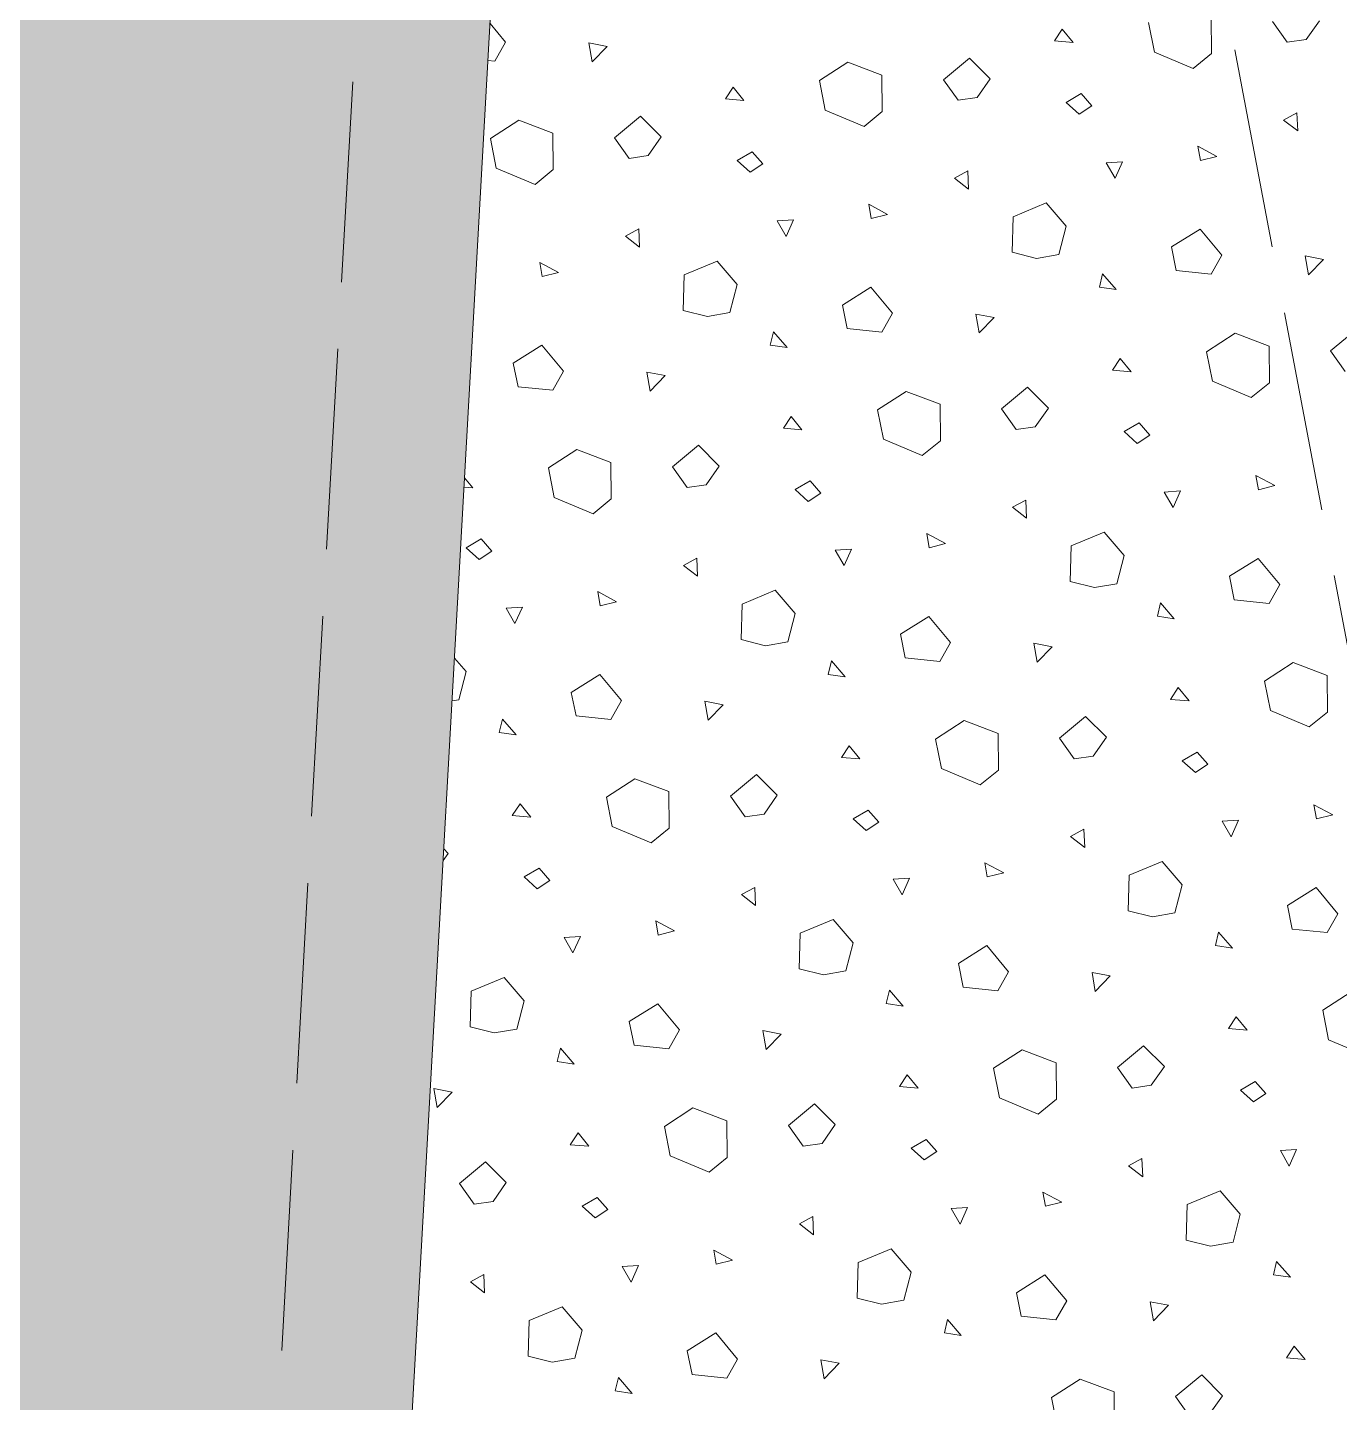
# Model space of a CAD drawing. Header units: metres. Extents: x -19025 to 34897, y -14024 to 26069.
# Drawn here: x -12584 to -12094, y 15552 to 16066 of the extents above; entities that cross this region are included whole.
import ezdxf

# ---------------------------------------------------------------- set-up
doc = ezdxf.new("R2010")
doc.units = ezdxf.units.M
doc.header["$MEASUREMENT"] = 0
doc.linetypes.add('Strichlinie eng', pattern=[0.1, 0.075, -0.025])
doc.linetypes.add('Strichlinie mittel', pattern=[0.15, 0.1, -0.05])
for name, color, linetype in [('140 Bruestung Attika', 7, 'Continuous'), ('221 Gefälledämmung 3D', 7, 'Continuous'), ('930 Beschriftung Allgemein', 7, 'Continuous')]:
    doc.layers.add(name, color=color, linetype=linetype)

# ---------------------------------------------------------------- blocks, each defined once
blk = doc.blocks.new('*X769')
at = {"layer": '930 Beschriftung Allgemein', "color": 254, "linetype": 'Continuous', "lineweight": 9, "true_color": 0xd4d4d4}
for p, q in [((-14.16267, 20.37089), (-14.15689, 20.36394)), ((-13.91632, 20.37125), (-13.91415, 20.36022)), ((-13.89283, 20.35965), (-13.89296, 20.37332)), ((-13.86994, 20.37158), (-13.86448, 20.36387)), ((-13.85736, 20.3649), (-13.85244, 20.37193)), ((-14.15689, 20.36394), (-14.16089, 20.35685)), ((-13.95155, 20.36439), (-13.94867, 20.36878)), ((-13.9446, 20.36379), (-13.95155, 20.36439)), ((-13.94867, 20.36878), (-13.9446, 20.36379)), ((-13.86448, 20.36387), (-13.85736, 20.3649)), ((-14.12571, 20.36366), (-14.11887, 20.36235)), ((-14.12446, 20.35657), (-14.12571, 20.36366)), ((-14.11887, 20.36235), (-14.12446, 20.35657)), ((-13.91415, 20.36022), (-13.89961, 20.35412)), ((-13.89961, 20.35412), (-13.89283, 20.35965)), ((-14.16089, 20.35685), (-14.16344, 20.35711)), ((-14.02877, 20.35644), (-14.03942, 20.34954)), ((-14.01606, 20.35161), (-14.02877, 20.35644)), ((-13.98329, 20.35798), (-13.99304, 20.34987)), ((-13.97554, 20.35022), (-13.98329, 20.35798)), ((-14.03942, 20.34954), (-14.03725, 20.33852)), ((-14.01593, 20.33794), (-14.01606, 20.35161)), ((-13.99304, 20.34987), (-13.98758, 20.34217)), ((-13.98046, 20.34319), (-13.97554, 20.35022)), ((-14.07465, 20.34269), (-14.07178, 20.34707)), ((-14.07178, 20.34707), (-14.0677, 20.34209)), ((-13.94154, 20.34467), (-13.94712, 20.3414)), ((-13.93754, 20.34012), (-13.94154, 20.34467)), ((-14.0677, 20.34209), (-14.07465, 20.34269)), ((-14.03725, 20.33852), (-14.02271, 20.33241)), ((-13.98758, 20.34217), (-13.98046, 20.34319)), ((-13.94712, 20.3414), (-13.94224, 20.33701)), ((-13.94224, 20.33701), (-13.93754, 20.34012)), ((-14.15188, 20.33473), (-14.16252, 20.32784)), ((-14.13916, 20.3299), (-14.15188, 20.33473)), ((-14.10639, 20.33628), (-14.11615, 20.32817)), ((-14.09864, 20.32852), (-14.10639, 20.33628)), ((-14.02271, 20.33241), (-14.01593, 20.33794)), ((-13.86583, 20.3348), (-13.86083, 20.3375)), ((-13.86054, 20.33071), (-13.86583, 20.3348)), ((-13.86083, 20.3375), (-13.86054, 20.33071)), ((-14.13903, 20.31624), (-14.13916, 20.3299)), ((-14.11615, 20.32817), (-14.11068, 20.32046)), ((-14.10356, 20.32149), (-14.09864, 20.32852)), ((-14.16252, 20.32784), (-14.16035, 20.31681)), ((-14.06464, 20.32296), (-14.07022, 20.31969)), ((-14.06064, 20.31842), (-14.06464, 20.32296)), ((-13.8979, 20.32499), (-13.89696, 20.31968)), ((-13.89084, 20.32121), (-13.8979, 20.32499)), ((-14.11068, 20.32046), (-14.10356, 20.32149)), ((-14.07022, 20.31969), (-14.06534, 20.31531)), ((-14.06534, 20.31531), (-14.06064, 20.31842)), ((-13.92607, 20.3192), (-13.93216, 20.31881)), ((-13.93216, 20.31881), (-13.92886, 20.313)), ((-13.92886, 20.313), (-13.92607, 20.3192)), ((-13.89696, 20.31968), (-13.89084, 20.32121)), ((-14.16035, 20.31681), (-14.14581, 20.3107)), ((-14.14581, 20.3107), (-14.13903, 20.31624)), ((-13.98893, 20.31309), (-13.98393, 20.3158)), ((-13.98364, 20.309), (-13.98893, 20.31309)), ((-13.98393, 20.3158), (-13.98364, 20.309)), ((-14.021, 20.30328), (-14.02006, 20.29797)), ((-14.01394, 20.29951), (-14.021, 20.30328)), ((-13.95463, 20.30378), (-13.96696, 20.29864)), ((-13.94716, 20.29506), (-13.95463, 20.30378)), ((-14.04917, 20.29749), (-14.05526, 20.2971)), ((-14.05526, 20.2971), (-14.05196, 20.2913)), ((-14.05196, 20.2913), (-14.04917, 20.29749)), ((-14.02006, 20.29797), (-14.01394, 20.29951)), ((-13.96696, 20.29864), (-13.96735, 20.28534)), ((-14.11203, 20.29138), (-14.10703, 20.29409)), ((-14.10703, 20.29409), (-14.10674, 20.2873)), ((-13.94987, 20.28454), (-13.94716, 20.29506)), ((-13.90778, 20.28733), (-13.89709, 20.294)), ((-13.89709, 20.294), (-13.88899, 20.28425)), ((-14.10674, 20.2873), (-14.11203, 20.29138)), ((-13.906, 20.27851), (-13.90778, 20.28733)), ((-14.07774, 20.28208), (-14.09006, 20.27694)), ((-14.07026, 20.27335), (-14.07774, 20.28208)), ((-13.96735, 20.28534), (-13.95828, 20.28306)), ((-13.95828, 20.28306), (-13.94987, 20.28454)), ((-13.88899, 20.28425), (-13.89298, 20.27716)), ((-13.85781, 20.28397), (-13.85096, 20.28266)), ((-13.85656, 20.27689), (-13.85781, 20.28397)), ((-13.85096, 20.28266), (-13.85656, 20.27689)), ((-14.1441, 20.28158), (-14.14316, 20.27627)), ((-14.13705, 20.2778), (-14.1441, 20.28158)), ((-14.14316, 20.27627), (-14.13705, 20.2778)), ((-14.09006, 20.27694), (-14.09046, 20.26363)), ((-13.93357, 20.27733), (-13.93474, 20.27233)), ((-13.92842, 20.2714), (-13.93357, 20.27733)), ((-13.89298, 20.27716), (-13.906, 20.27851)), ((-14.07297, 20.26284), (-14.07026, 20.27335)), ((-14.03088, 20.26562), (-14.0202, 20.2723)), ((-14.0202, 20.2723), (-14.01209, 20.26255)), ((-13.93474, 20.27233), (-13.92842, 20.2714)), ((-14.09046, 20.26363), (-14.08138, 20.26135)), ((-14.08138, 20.26135), (-14.07297, 20.26284)), ((-14.0291, 20.25681), (-14.03088, 20.26562)), ((-14.01209, 20.26255), (-14.01608, 20.25545)), ((-13.98091, 20.26226), (-13.97406, 20.26096)), ((-13.97966, 20.25518), (-13.98091, 20.26226)), ((-14.01608, 20.25545), (-14.0291, 20.25681)), ((-13.97406, 20.26096), (-13.97966, 20.25518)), ((-13.83849, 20.25659), (-13.84824, 20.24848)), ((-14.05667, 20.25563), (-14.05784, 20.25063)), ((-14.05152, 20.24969), (-14.05667, 20.25563)), ((-13.88397, 20.25505), (-13.89462, 20.24815)), ((-13.87125, 20.25021), (-13.88397, 20.25505)), ((-14.15398, 20.24391), (-14.1433, 20.25059)), ((-14.1433, 20.25059), (-14.13519, 20.24084)), ((-14.05784, 20.25063), (-14.05152, 20.24969)), ((-13.92985, 20.24129), (-13.92697, 20.24568)), ((-13.92697, 20.24568), (-13.9229, 20.24069)), ((-13.89462, 20.24815), (-13.89244, 20.23712)), ((-13.87112, 20.23655), (-13.87125, 20.25021)), ((-13.84824, 20.24848), (-13.84277, 20.24077)), ((-14.1522, 20.2351), (-14.15398, 20.24391)), ((-14.13519, 20.24084), (-14.13919, 20.23375)), ((-14.10401, 20.24056), (-14.09716, 20.23925)), ((-14.10276, 20.23347), (-14.10401, 20.24056)), ((-13.9229, 20.24069), (-13.92985, 20.24129)), ((-14.09716, 20.23925), (-14.10276, 20.23347)), ((-13.89244, 20.23712), (-13.87791, 20.23102)), ((-13.87791, 20.23102), (-13.87112, 20.23655)), ((-14.13919, 20.23375), (-14.1522, 20.2351)), ((-14.00707, 20.23334), (-14.01772, 20.22644)), ((-13.99435, 20.22851), (-14.00707, 20.23334)), ((-13.96159, 20.23488), (-13.97134, 20.22677)), ((-13.95383, 20.22712), (-13.96159, 20.23488)), ((-14.01772, 20.22644), (-14.01555, 20.21542)), ((-13.99422, 20.21484), (-13.99435, 20.22851)), ((-13.97134, 20.22677), (-13.96587, 20.21907)), ((-13.95875, 20.22009), (-13.95383, 20.22712)), ((-14.05295, 20.21959), (-14.05007, 20.22397)), ((-14.05007, 20.22397), (-14.046, 20.21899)), ((-13.96587, 20.21907), (-13.95875, 20.22009)), ((-13.91983, 20.22157), (-13.92542, 20.2183)), ((-13.91584, 20.21702), (-13.91983, 20.22157)), ((-14.046, 20.21899), (-14.05295, 20.21959)), ((-14.01555, 20.21542), (-14.00101, 20.20931)), ((-14.00101, 20.20931), (-13.99422, 20.21484)), ((-13.92542, 20.2183), (-13.92054, 20.21391)), ((-13.92054, 20.21391), (-13.91584, 20.21702)), ((-14.13017, 20.21163), (-14.14082, 20.20474)), ((-14.11745, 20.2068), (-14.13017, 20.21163)), ((-14.08469, 20.21317), (-14.09444, 20.20507)), ((-14.07693, 20.20542), (-14.08469, 20.21317)), ((-14.14082, 20.20474), (-14.13865, 20.19371)), ((-14.11732, 20.19313), (-14.11745, 20.2068)), ((-14.09444, 20.20507), (-14.08897, 20.19736)), ((-14.08185, 20.19839), (-14.07693, 20.20542)), ((-14.17219, 20.20107), (-14.1691, 20.19728)), ((-14.04293, 20.19986), (-14.04852, 20.19659)), ((-14.03894, 20.19532), (-14.04293, 20.19986)), ((-13.87619, 20.20189), (-13.87526, 20.19658)), ((-13.86914, 20.19811), (-13.87619, 20.20189)), ((-14.1691, 20.19728), (-14.17239, 20.19756)), ((-14.08897, 20.19736), (-14.08185, 20.19839)), ((-14.04852, 20.19659), (-14.04364, 20.19221)), ((-14.04364, 20.19221), (-14.03894, 20.19532)), ((-13.90436, 20.1961), (-13.91046, 20.19571)), ((-13.91046, 20.19571), (-13.90715, 20.1899)), ((-13.90715, 20.1899), (-13.90436, 20.1961)), ((-13.87526, 20.19658), (-13.86914, 20.19811)), ((-14.13865, 20.19371), (-14.12411, 20.1876)), ((-14.12411, 20.1876), (-14.11732, 20.19313)), ((-13.96722, 20.18999), (-13.96222, 20.1927)), ((-13.96194, 20.1859), (-13.96722, 20.18999)), ((-13.96222, 20.1927), (-13.96194, 20.1859)), ((-13.99929, 20.18018), (-13.99836, 20.17487)), ((-13.99224, 20.17641), (-13.99929, 20.18018)), ((-13.93293, 20.18068), (-13.94526, 20.17554)), ((-13.92546, 20.17196), (-13.93293, 20.18068)), ((-14.16603, 20.17815), (-14.17162, 20.17489)), ((-14.17162, 20.17489), (-14.16674, 20.1705)), ((-14.16204, 20.17361), (-14.16603, 20.17815)), ((-14.02747, 20.17439), (-14.03356, 20.174)), ((-14.03356, 20.174), (-14.03025, 20.16819)), ((-14.03025, 20.16819), (-14.02747, 20.17439)), ((-13.99836, 20.17487), (-13.99224, 20.17641)), ((-13.94526, 20.17554), (-13.94565, 20.16224)), ((-14.16674, 20.1705), (-14.16204, 20.17361)), ((-14.09032, 20.16828), (-14.08532, 20.17099)), ((-14.08532, 20.17099), (-14.08504, 20.1642)), ((-13.92817, 20.16144), (-13.92546, 20.17196)), ((-13.88608, 20.16423), (-13.87539, 20.1709)), ((-13.87539, 20.1709), (-13.86728, 20.16115)), ((-14.08504, 20.1642), (-14.09032, 20.16828)), ((-13.88429, 20.15541), (-13.88608, 20.16423)), ((-14.12239, 20.15848), (-14.12146, 20.15317)), ((-14.11534, 20.1547), (-14.12239, 20.15848)), ((-14.05603, 20.15898), (-14.06836, 20.15384)), ((-14.04856, 20.15025), (-14.05603, 20.15898)), ((-13.94565, 20.16224), (-13.93658, 20.15996)), ((-13.93658, 20.15996), (-13.92817, 20.16144)), ((-13.86728, 20.16115), (-13.87128, 20.15406)), ((-14.12146, 20.15317), (-14.11534, 20.1547)), ((-14.06836, 20.15384), (-14.06875, 20.14053)), ((-13.91186, 20.15423), (-13.91304, 20.14923)), ((-13.90671, 20.14829), (-13.91186, 20.15423)), ((-13.87128, 20.15406), (-13.88429, 20.15541)), ((-14.15057, 20.15268), (-14.15666, 20.15229)), ((-14.15666, 20.15229), (-14.15335, 20.14649)), ((-14.15335, 20.14649), (-14.15057, 20.15268)), ((-14.05127, 20.13974), (-14.04856, 20.15025)), ((-14.00918, 20.14252), (-13.99849, 20.1492)), ((-13.99849, 20.1492), (-13.99038, 20.13945)), ((-13.91304, 20.14923), (-13.90671, 20.14829)), ((-14.06875, 20.14053), (-14.05968, 20.13825)), ((-14.05968, 20.13825), (-14.05127, 20.13974)), ((-14.00739, 20.13371), (-14.00918, 20.14252)), ((-13.99038, 20.13945), (-13.99438, 20.13235)), ((-13.9592, 20.13916), (-13.95235, 20.13786)), ((-13.95795, 20.13208), (-13.9592, 20.13916)), ((-13.95235, 20.13786), (-13.95795, 20.13208)), ((-14.17166, 20.12855), (-14.17597, 20.13358)), ((-13.99438, 20.13235), (-14.00739, 20.13371)), ((-14.17437, 20.11803), (-14.17166, 20.12855)), ((-14.13228, 20.12081), (-14.12159, 20.12749)), ((-14.12159, 20.12749), (-14.11348, 20.11774)), ((-14.03496, 20.13253), (-14.03614, 20.12753)), ((-14.03614, 20.12753), (-14.02981, 20.12659)), ((-14.02981, 20.12659), (-14.03496, 20.13253)), ((-13.86226, 20.13194), (-13.87291, 20.12505)), ((-13.84954, 20.12711), (-13.86226, 20.13194)), ((-13.90814, 20.11819), (-13.90526, 20.12258)), ((-13.90526, 20.12258), (-13.90119, 20.11759)), ((-13.87291, 20.12505), (-13.87074, 20.11402)), ((-13.84942, 20.11345), (-13.84954, 20.12711)), ((-14.17687, 20.11759), (-14.17437, 20.11803)), ((-14.1305, 20.112), (-14.13228, 20.12081)), ((-14.11348, 20.11774), (-14.11748, 20.11065)), ((-14.0823, 20.11745), (-14.07545, 20.11615)), ((-14.08105, 20.11037), (-14.0823, 20.11745)), ((-13.90119, 20.11759), (-13.90814, 20.11819)), ((-14.11748, 20.11065), (-14.1305, 20.112)), ((-14.07545, 20.11615), (-14.08105, 20.11037)), ((-13.87074, 20.11402), (-13.8562, 20.10791)), ((-13.8562, 20.10791), (-13.84942, 20.11345)), ((-14.15806, 20.11082), (-14.15924, 20.10582)), ((-14.15291, 20.10488), (-14.15806, 20.11082)), ((-13.98536, 20.11024), (-13.99601, 20.10334)), ((-13.97265, 20.10541), (-13.98536, 20.11024)), ((-13.93988, 20.11178), (-13.94963, 20.10367)), ((-13.93212, 20.10402), (-13.93988, 20.11178)), ((-14.15924, 20.10582), (-14.15291, 20.10488)), ((-13.99601, 20.10334), (-13.99384, 20.09232)), ((-13.97252, 20.09174), (-13.97265, 20.10541)), ((-13.94963, 20.10367), (-13.94417, 20.09596)), ((-13.93705, 20.09699), (-13.93212, 20.10402)), ((-14.03124, 20.09649), (-14.02836, 20.10087)), ((-14.02836, 20.10087), (-14.02429, 20.09589)), ((-13.94417, 20.09596), (-13.93705, 20.09699)), ((-13.89813, 20.09847), (-13.90371, 20.0952)), ((-13.89413, 20.09392), (-13.89813, 20.09847)), ((-14.02429, 20.09589), (-14.03124, 20.09649)), ((-13.99384, 20.09232), (-13.9793, 20.08621)), ((-13.9793, 20.08621), (-13.97252, 20.09174)), ((-13.90371, 20.0952), (-13.89883, 20.09081)), ((-13.89883, 20.09081), (-13.89413, 20.09392)), ((-14.10846, 20.08853), (-14.11911, 20.08163)), ((-14.09575, 20.0837), (-14.10846, 20.08853)), ((-14.06298, 20.09007), (-14.07273, 20.08197)), ((-14.05523, 20.08231), (-14.06298, 20.09007)), ((-14.11911, 20.08163), (-14.11694, 20.07061)), ((-14.09562, 20.07003), (-14.09575, 20.0837)), ((-14.07273, 20.08197), (-14.06727, 20.07426)), ((-14.06015, 20.07529), (-14.05523, 20.08231)), ((-14.15434, 20.07478), (-14.15146, 20.07917)), ((-14.15146, 20.07917), (-14.14739, 20.07418)), ((-14.02123, 20.07676), (-14.02681, 20.07349)), ((-14.01723, 20.07222), (-14.02123, 20.07676)), ((-13.85449, 20.07879), (-13.85355, 20.07348)), ((-13.84743, 20.07501), (-13.85449, 20.07879)), ((-14.14739, 20.07418), (-14.15434, 20.07478)), ((-14.06727, 20.07426), (-14.06015, 20.07529)), ((-14.02681, 20.07349), (-14.02193, 20.06911)), ((-14.02193, 20.06911), (-14.01723, 20.07222)), ((-13.88266, 20.073), (-13.88875, 20.07261)), ((-13.88875, 20.07261), (-13.88545, 20.0668)), ((-13.88545, 20.0668), (-13.88266, 20.073)), ((-13.85355, 20.07348), (-13.84743, 20.07501)), ((-14.11694, 20.07061), (-14.1024, 20.0645)), ((-14.1024, 20.0645), (-14.09562, 20.07003)), ((-13.94551, 20.06689), (-13.94052, 20.0696)), ((-13.94023, 20.0628), (-13.94551, 20.06689)), ((-13.94052, 20.0696), (-13.94023, 20.0628)), ((-14.18022, 20.05791), (-14.17833, 20.06061)), ((-14.17833, 20.06061), (-14.17997, 20.06225)), ((-13.97759, 20.05708), (-13.97665, 20.05177)), ((-13.97053, 20.05331), (-13.97759, 20.05708)), ((-13.91122, 20.05758), (-13.92355, 20.05244)), ((-13.90375, 20.04886), (-13.91122, 20.05758)), ((-14.14433, 20.05505), (-14.14991, 20.05179)), ((-14.14991, 20.05179), (-14.14503, 20.0474)), ((-14.14503, 20.0474), (-14.14033, 20.05051)), ((-14.14033, 20.05051), (-14.14433, 20.05505)), ((-14.00576, 20.05129), (-14.01185, 20.0509)), ((-14.01185, 20.0509), (-14.00855, 20.04509)), ((-14.00855, 20.04509), (-14.00576, 20.05129)), ((-13.97665, 20.05177), (-13.97053, 20.05331)), ((-13.92355, 20.05244), (-13.92394, 20.03914)), ((-14.06862, 20.04518), (-14.06362, 20.04789)), ((-14.06333, 20.04109), (-14.06862, 20.04518)), ((-14.06362, 20.04789), (-14.06333, 20.04109)), ((-13.90646, 20.03834), (-13.90375, 20.04886)), ((-13.86437, 20.04112), (-13.85368, 20.0478)), ((-13.85368, 20.0478), (-13.84557, 20.03805)), ((-13.86259, 20.03231), (-13.86437, 20.04112)), ((-14.10069, 20.03538), (-14.09975, 20.03007)), ((-14.09363, 20.0316), (-14.10069, 20.03538)), ((-14.03432, 20.03587), (-14.04665, 20.03073)), ((-14.02685, 20.02715), (-14.03432, 20.03587)), ((-13.92394, 20.03914), (-13.91487, 20.03686)), ((-13.91487, 20.03686), (-13.90646, 20.03834)), ((-13.84557, 20.03805), (-13.84957, 20.03096)), ((-14.09975, 20.03007), (-14.09363, 20.0316)), ((-14.04665, 20.03073), (-14.04704, 20.01743)), ((-13.89016, 20.03113), (-13.89133, 20.02613)), ((-13.885, 20.02519), (-13.89016, 20.03113)), ((-13.84957, 20.03096), (-13.86259, 20.03231)), ((-14.12886, 20.02958), (-14.13495, 20.02919)), ((-14.13495, 20.02919), (-14.13165, 20.02339)), ((-14.13165, 20.02339), (-14.12886, 20.02958)), ((-14.02956, 20.01664), (-14.02685, 20.02715)), ((-13.98747, 20.01942), (-13.97678, 20.0261)), ((-13.97678, 20.0261), (-13.96867, 20.01634)), ((-13.89133, 20.02613), (-13.885, 20.02519)), ((-14.04704, 20.01743), (-14.03797, 20.01515)), ((-14.03797, 20.01515), (-14.02956, 20.01664)), ((-13.98569, 20.01061), (-13.98747, 20.01942)), ((-13.96867, 20.01634), (-13.97267, 20.00925)), ((-13.93749, 20.01606), (-13.93065, 20.01476)), ((-13.93625, 20.00898), (-13.93749, 20.01606)), ((-13.93065, 20.01476), (-13.93625, 20.00898)), ((-14.15742, 20.01417), (-14.16975, 20.00903)), ((-14.14995, 20.00545), (-14.15742, 20.01417)), ((-14.01326, 20.00942), (-14.01443, 20.00443)), ((-14.0081, 20.00349), (-14.01326, 20.00942)), ((-13.97267, 20.00925), (-13.98569, 20.01061)), ((-14.16975, 20.00903), (-14.17014, 19.99573)), ((-14.15266, 19.99493), (-14.14995, 20.00545)), ((-14.11057, 19.99771), (-14.09988, 20.00439)), ((-14.09988, 20.00439), (-14.09178, 19.99464)), ((-14.01443, 20.00443), (-14.0081, 20.00349)), ((-13.84056, 20.00884), (-13.8512, 20.00195)), ((-13.88643, 19.99509), (-13.88356, 19.99948)), ((-13.88356, 19.99948), (-13.87948, 19.99449)), ((-13.8512, 20.00195), (-13.84903, 19.99092)), ((-14.17014, 19.99573), (-14.16107, 19.99345)), ((-14.16107, 19.99345), (-14.15266, 19.99493)), ((-14.10879, 19.9889), (-14.11057, 19.99771)), ((-14.09178, 19.99464), (-14.09577, 19.98754)), ((-14.0606, 19.99435), (-14.05375, 19.99305)), ((-14.05935, 19.98727), (-14.0606, 19.99435)), ((-13.87948, 19.99449), (-13.88643, 19.99509)), ((-14.09577, 19.98754), (-14.10879, 19.9889)), ((-14.05375, 19.99305), (-14.05935, 19.98727)), ((-13.91818, 19.98868), (-13.92793, 19.98057)), ((-13.91042, 19.98092), (-13.91818, 19.98868)), ((-13.84903, 19.99092), (-13.83449, 19.98481)), ((-14.13636, 19.98772), (-14.13753, 19.98272)), ((-14.13121, 19.98178), (-14.13636, 19.98772)), ((-13.96366, 19.98714), (-13.97431, 19.98024)), ((-13.95094, 19.98231), (-13.96366, 19.98714)), ((-14.13753, 19.98272), (-14.13121, 19.98178)), ((-13.97431, 19.98024), (-13.97213, 19.96921)), ((-13.95081, 19.96864), (-13.95094, 19.98231)), ((-13.92793, 19.98057), (-13.92246, 19.97286)), ((-13.91534, 19.97389), (-13.91042, 19.98092)), ((-14.00953, 19.97338), (-14.00666, 19.97777)), ((-14.00258, 19.97278), (-14.00953, 19.97338)), ((-14.00666, 19.97777), (-14.00258, 19.97278)), ((-13.92246, 19.97286), (-13.91534, 19.97389)), ((-13.87642, 19.97536), (-13.882, 19.9721)), ((-13.87242, 19.97082), (-13.87642, 19.97536)), ((-14.1837, 19.97265), (-14.17685, 19.97134)), ((-14.18245, 19.96557), (-14.1837, 19.97265)), ((-14.17685, 19.97134), (-14.18245, 19.96557)), ((-13.97213, 19.96921), (-13.95759, 19.96311)), ((-13.95759, 19.96311), (-13.95081, 19.96864)), ((-13.882, 19.9721), (-13.87712, 19.96771)), ((-13.87712, 19.96771), (-13.87242, 19.97082)), ((-14.08676, 19.96543), (-14.09741, 19.95853)), ((-14.07404, 19.9606), (-14.08676, 19.96543)), ((-14.04128, 19.96697), (-14.05103, 19.95886)), ((-14.03352, 19.95921), (-14.04128, 19.96697)), ((-14.09741, 19.95853), (-14.09523, 19.94751)), ((-14.07391, 19.94693), (-14.07404, 19.9606)), ((-14.05103, 19.95886), (-14.04556, 19.95116)), ((-14.03844, 19.95218), (-14.03352, 19.95921)), ((-14.13264, 19.95168), (-14.12976, 19.95606)), ((-14.12976, 19.95606), (-14.12568, 19.95108)), ((-13.99952, 19.95366), (-14.0051, 19.95039)), ((-13.99552, 19.94911), (-13.99952, 19.95366)), ((-14.12568, 19.95108), (-14.13264, 19.95168)), ((-14.09523, 19.94751), (-14.0807, 19.9414)), ((-14.04556, 19.95116), (-14.03844, 19.95218)), ((-14.0051, 19.95039), (-14.00022, 19.946)), ((-14.00022, 19.946), (-13.99552, 19.94911)), ((-13.86095, 19.94989), (-13.86704, 19.9495)), ((-13.86704, 19.9495), (-13.86374, 19.9437)), ((-13.86374, 19.9437), (-13.86095, 19.94989)), ((-14.16438, 19.94527), (-14.17413, 19.93716)), ((-14.15662, 19.93751), (-14.16438, 19.94527)), ((-14.0807, 19.9414), (-14.07391, 19.94693)), ((-13.92381, 19.94379), (-13.91881, 19.94649)), ((-13.91852, 19.9397), (-13.92381, 19.94379)), ((-13.91881, 19.94649), (-13.91852, 19.9397)), ((-14.16154, 19.93048), (-14.15662, 19.93751)), ((-14.17413, 19.93716), (-14.16866, 19.92945)), ((-13.95588, 19.93398), (-13.95494, 19.92867)), ((-13.94883, 19.93021), (-13.95588, 19.93398)), ((-13.88952, 19.93448), (-13.90184, 19.92934)), ((-13.88205, 19.92576), (-13.88952, 19.93448)), ((-14.16866, 19.92945), (-14.16154, 19.93048)), ((-14.12262, 19.93195), (-14.12821, 19.92869)), ((-14.12821, 19.92869), (-14.12333, 19.9243)), ((-14.12333, 19.9243), (-14.11863, 19.92741)), ((-14.11863, 19.92741), (-14.12262, 19.93195)), ((-13.98405, 19.92819), (-13.99015, 19.9278)), ((-13.99015, 19.9278), (-13.98684, 19.92199)), ((-13.98684, 19.92199), (-13.98405, 19.92819)), ((-13.95494, 19.92867), (-13.94883, 19.93021)), ((-13.90184, 19.92934), (-13.90224, 19.91604)), ((-14.04691, 19.92208), (-14.04191, 19.92479)), ((-14.04162, 19.91799), (-14.04691, 19.92208)), ((-14.04191, 19.92479), (-14.04162, 19.91799)), ((-13.88475, 19.91524), (-13.88205, 19.92576)), ((-14.07898, 19.91228), (-14.07805, 19.90696)), ((-14.07193, 19.9085), (-14.07898, 19.91228)), ((-14.01262, 19.91277), (-14.02495, 19.90763)), ((-14.00515, 19.90405), (-14.01262, 19.91277)), ((-13.90224, 19.91604), (-13.89316, 19.91376)), ((-13.89316, 19.91376), (-13.88475, 19.91524)), ((-14.10715, 19.90648), (-14.11325, 19.90609)), ((-14.10994, 19.90029), (-14.10715, 19.90648)), ((-14.07805, 19.90696), (-14.07193, 19.9085)), ((-14.02495, 19.90763), (-14.02534, 19.89433)), ((-13.86845, 19.90803), (-13.86962, 19.90303)), ((-13.8633, 19.90209), (-13.86845, 19.90803)), ((-14.17001, 19.90038), (-14.16501, 19.90308)), ((-14.16501, 19.90308), (-14.16473, 19.89629)), ((-14.11325, 19.90609), (-14.10994, 19.90029)), ((-14.00786, 19.89353), (-14.00515, 19.90405)), ((-13.96576, 19.89632), (-13.95508, 19.90299)), ((-13.95508, 19.90299), (-13.94697, 19.89324)), ((-13.86962, 19.90303), (-13.8633, 19.90209)), ((-14.16473, 19.89629), (-14.17001, 19.90038)), ((-13.96398, 19.88751), (-13.96576, 19.89632)), ((-14.13572, 19.89107), (-14.14805, 19.88593)), ((-14.12825, 19.88235), (-14.13572, 19.89107)), ((-14.02534, 19.89433), (-14.01626, 19.89205)), ((-14.01626, 19.89205), (-14.00786, 19.89353)), ((-13.94697, 19.89324), (-13.95097, 19.88615)), ((-13.91579, 19.89296), (-13.90894, 19.89166)), ((-13.91454, 19.88588), (-13.91579, 19.89296)), ((-13.90894, 19.89166), (-13.91454, 19.88588)), ((-14.14805, 19.88593), (-14.14844, 19.87262)), ((-13.99155, 19.88632), (-13.99272, 19.88132)), ((-13.9864, 19.88039), (-13.99155, 19.88632)), ((-13.95097, 19.88615), (-13.96398, 19.88751)), ((-14.13096, 19.87183), (-14.12825, 19.88235)), ((-14.08887, 19.87461), (-14.07818, 19.88129)), ((-14.07818, 19.88129), (-14.07007, 19.87154)), ((-13.99272, 19.88132), (-13.9864, 19.88039)), ((-13.86473, 19.87199), (-13.86185, 19.87638)), ((-13.86185, 19.87638), (-13.85778, 19.87139)), ((-14.14844, 19.87262), (-14.13937, 19.87035)), ((-14.13937, 19.87035), (-14.13096, 19.87183)), ((-14.08708, 19.8658), (-14.08887, 19.87461)), ((-14.07007, 19.87154), (-14.07407, 19.86444)), ((-14.03889, 19.87125), (-14.03204, 19.86995)), ((-14.03764, 19.86417), (-14.03889, 19.87125)), ((-13.85778, 19.87139), (-13.86473, 19.87199)), ((-14.07407, 19.86444), (-14.08708, 19.8658)), ((-14.03204, 19.86995), (-14.03764, 19.86417)), ((-13.89647, 19.86558), (-13.90622, 19.85747)), ((-13.88871, 19.85782), (-13.89647, 19.86558)), ((-14.11465, 19.86462), (-14.11583, 19.85962)), ((-14.1095, 19.85868), (-14.11465, 19.86462)), ((-13.94195, 19.86404), (-13.9526, 19.85714)), ((-13.92923, 19.85921), (-13.94195, 19.86404)), ((-14.11583, 19.85962), (-14.1095, 19.85868)), ((-13.9526, 19.85714), (-13.95043, 19.84611)), ((-13.92911, 19.84554), (-13.92923, 19.85921)), ((-13.90622, 19.85747), (-13.90075, 19.84976)), ((-13.89363, 19.85079), (-13.88871, 19.85782))]:
    blk.add_line(p, q, dxfattribs=at)
blk = doc.blocks.new('Schraffur_2_1', base_point=(4.65639, 0))
at = {"layer": '930 Beschriftung Allgemein', "color": 254, "linetype": 'Strichlinie mittel', "lineweight": 9, "true_color": 0xd4d4d4}
blk.add_blockref('*X769', (0, 0), dxfattribs=at)
blk = doc.blocks.new('Wand_197_1', base_point=(-14.25112, 21.83109))
at = {"layer": '140 Bruestung Attika', "linetype": 'Continuous', "lineweight": 13, "true_color": 0xebebeb}
blk.add_hatch(color=7, dxfattribs=at).paths.add_polyline_path([(-14.48528, 21.67395), (-14.722, 17.45069), (-14.32762, 17.42858), (-14.0909, 21.65185)])
at = {"layer": '140 Bruestung Attika', "color": 7, "linetype": 'Continuous', "lineweight": 13, "flags": 128}
blk.add_lwpolyline([(-14.32762, 17.42858), (-14.0909, 21.65185)], dxfattribs=at)
blk = doc.blocks.new('Dachfläche_78_1', base_point=(-13.46946, 17.32928))
at = {"layer": '221 Gefälledämmung 3D', "color": 32, "linetype": 'Strichlinie eng', "lineweight": 5, "true_color": 0xdd6f00, "flags": 128}
blk.add_lwpolyline([(-13.46946, 17.32928), (-13.43319, 17.9763), (-14.13803, 21.70457), (-14.38034, 17.38146)], close=True, dxfattribs=at)

msp = doc.modelspace()

# ---------------------------------------------------------------- block references
at = {"layer": '140 Bruestung Attika', "color": 7, "lineweight": 30, "xscale": 1000, "yscale": 1000, "zscale": 1000}
msp.add_blockref('Wand_197_1', (-12499.795, 17528.028), dxfattribs=at)
at = {"layer": '221 Gefälledämmung 3D', "color": 32, "linetype": 'Strichlinie eng', "lineweight": 5, "true_color": 0xdd6f00, "xscale": 1000, "yscale": 1000, "zscale": 1000}
msp.add_blockref('Dachfläche_78_1', (-11718.136, 13026.208), dxfattribs=at)
at = {"layer": '930 Beschriftung Allgemein', "color": 254, "linetype": 'Strichlinie mittel', "lineweight": 9, "true_color": 0xd4d4d4, "xscale": 1000, "yscale": 1000, "zscale": 1000}
msp.add_blockref('Schraffur_2_1', (6407.716, -4303.067), dxfattribs=at)

doc.saveas('drawing.dxf')
